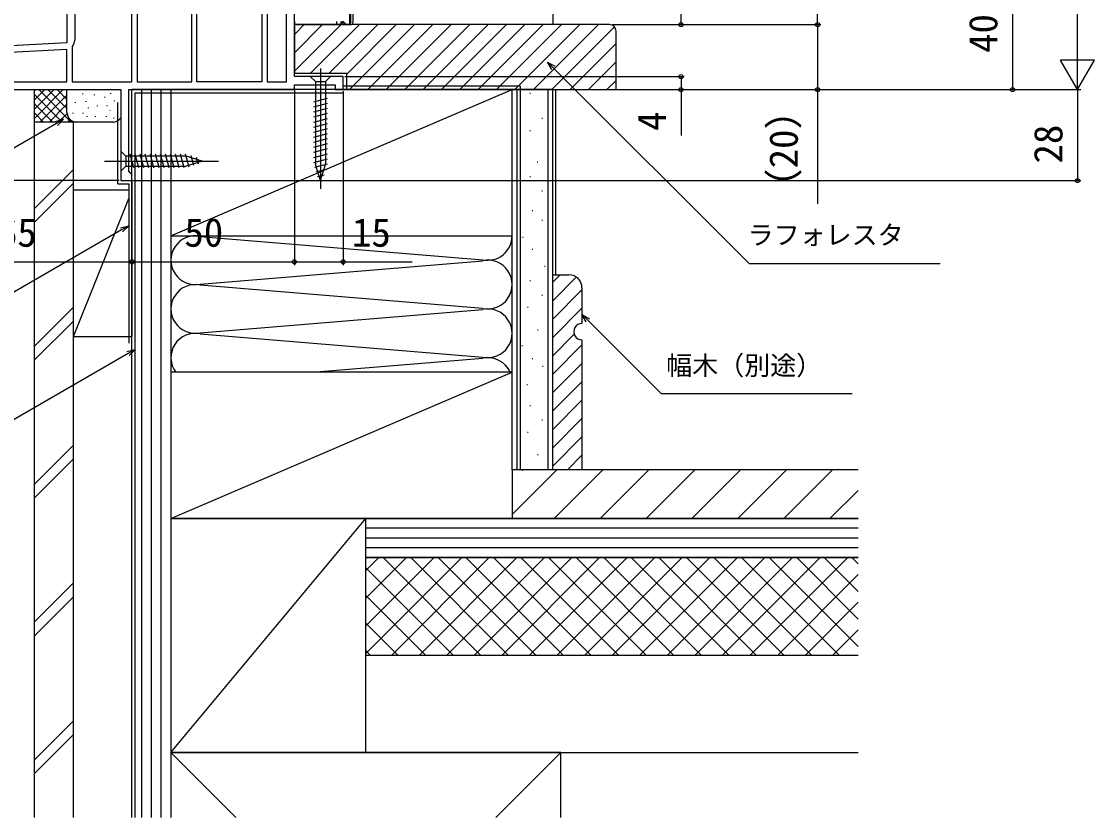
# Model space of a CAD drawing. Units: millimetres, scale not verified. Extents: x -525 to 525, y -783 to 779.
# Drawn here: x -324 to 6.2, y -202.7 to 42.3 of the extents above; entities that cross this region are included whole.
import ezdxf
from ezdxf.enums import TextEntityAlignment as Align

# ---------------------------------------------------------------- set-up
doc = ezdxf.new("R2010")
doc.units = ezdxf.units.MM
doc.header["$LTSCALE"] = 4
for name, color, linetype in [('0-2_YKK_11', 7, 'Continuous'), ('0-3_YKK_11E', 7, 'Continuous'), ('0-5_YKK_13', 4, 'Continuous'), ('0-7_YKK_D', 6, 'Continuous'), ('0-9_YSS_K', 3, 'Continuous'), ('0-A_YSS_KE', 3, 'Continuous')]:
    doc.layers.add(name, color=color, linetype=linetype)
doc.styles.add('ＭＳ ゴシック', font='')
doc.styles.get('ＭＳ ゴシック').set_extended_font_data('MS Gothic')

msp = doc.modelspace()

# ---------------------------------------------------------------- linework, layer by layer
at = {"layer": '0-2_YKK_11'}
for points in [[(-240, 25.3), (-240, 89.3), (-241.8, 89.3), (-241.8, 87.3), (-250, 87.3), (-250, 84)], [(-303.785, 62.126), (-302.793, 56.5), (-307.6, 56.5), (-307.6, 61.856), (-307.058, 62.724), (-307.377, 63.3), (-310, 63.3), (-310, 35.658), (-354.052, 33.35)], [(-290, 23.7), (-290, 60.9), (-293.1, 60.9), (-293.1, 57)], [(-250, 56.7), (-250, 23.7), (-270, 23.7), (-270, 56.7), (-268.6, 56.7)], [(-296, 54.1), (-307.6, 54.1), (-307.6, 36.533)], [(-308.282, 34.665), (-308.4, 34.342), (-308.4, 23.7), (-290, 23.7)], [(-354, 21.3), (-293.4, 21.3), (-293.4, -6.7), (-290, -6.7), (-290, -4.8), (-290.5, -4.3), (-291, -3.8), (-291, 21.3), (-240, 21.3), (-240, 22.8), (-227.5, 22.8), (-227.5, 21.3), (-225, 21.3), (-225, 25.3), (-240, 25.3)]]:
    msp.add_lwpolyline(points, dxfattribs=at)
for points in [[(-271.6, 23.7), (-271.6, 60.9), (-288.4, 60.9), (-288.4, 23.7)], [(-248.4, 61.7), (-248.4, 23.7), (-242.4, 23.7), (-242.4, 61.7)], [(-310, 33.656), (-352.6, 31.423), (-352.6, 23.7), (-310, 23.7)]]:
    msp.add_lwpolyline(points, close=True, dxfattribs=at)
msp.add_arc((-310.5, 36.533), 2.9, 319.88081, 0.00001, dxfattribs=at)
at = {"layer": '0-3_YKK_11E'}
msp.add_lwpolyline([(-223.031, 96.3), (-223.031, 41.3), (-224.031, 41.3), (-225.031, 42.3)], dxfattribs=at)
at = {"layer": '0-5_YKK_13'}
for p, q in [((-222.731, 96.1), (-222.731, 41.8)), ((-222, 47.3), (-222, 41.8)), ((-240, 42.3), (-240, 41.8)), ((-239.5, 41.3), (-222.5, 41.3)), ((-227.031, 42.3), (-227.031, 41.8)), ((-226.531, 41.3), (-225.756, 41.3)), ((-225.756, 42.3), (-225.756, 41.3)), ((-225.756, 41.3), (-225.256, 41.3)), ((-225.336, 42.3), (-225.152, 42.115)), ((-225.256, 41.3), (-225.256, 42.22)), ((-225.256, 41.3), (-224.731, 41.3)), ((-224.731, 41.8), (-225.232, 42.3)), ((-224.852, 41.801), (-224.852, 41.8)), ((-224.852, 41.8), (-224.731, 41.8)), ((-232, 27.8), (-232.001, -9.2)), ((-233.55, 23.75), (-233.55, -1.784)), ((-228.9, 25.3), (-230.45, 23.75)), ((-230.45, 23.75), (-230.45, -1.784)), ((-229.9, 18.555), (-234.1, 17.429)), ((-229.9, 17.002), (-234.1, 15.877)), ((-229.9, 15.449), (-234.1, 14.324)), ((-229.9, 13.896), (-234.1, 12.771)), ((-229.9, 12.343), (-234.1, 11.218)), ((-229.9, 10.79), (-234.1, 9.665)), ((-229.9, 9.237), (-234.1, 8.112)), ((-229.9, 7.684), (-234.1, 6.559)), ((-229.9, 6.131), (-234.1, 5.006)), ((-229.9, 4.579), (-234.1, 3.453)), ((-293.4, 2.4), (-293.4, -3.8)), ((-293.4, 2.4), (-291.85, 0.85)), ((-273.316, 0.85), (-291.85, 0.85)), ((-291.85, 0.85), (-291.85, -2.25)), ((-289.424, -2.8), (-290.549, 1.4)), ((-287.871, -2.8), (-288.996, 1.4)), ((-286.318, -2.8), (-287.443, 1.4)), ((-284.765, -2.8), (-285.89, 1.4)), ((-283.212, -2.8), (-284.337, 1.4)), ((-281.659, -2.8), (-282.784, 1.4)), ((-280.106, -2.8), (-281.231, 1.4)), ((-278.553, -2.8), (-279.679, 1.4)), ((-277, -2.8), (-278.126, 1.4)), ((-275.447, -2.8), (-276.573, 1.4)), ((-273.894, -2.8), (-275.02, 1.4)), ((-272.411, -2.541), (-273.467, 1.4)), ((-268.4, -0.7), (-273.316, 0.85)), ((-270.979, -2.09), (-271.792, 0.946)), ((-269.547, -1.638), (-270.096, 0.412)), ((-229.9, 3.026), (-234.1, 1.9)), ((-229.9, 1.473), (-234.1, 0.347)), ((-298.4, -0.7), (-263.4, -0.7)), ((-293.4, -3.8), (-291.85, -2.25)), ((-291.85, -2.25), (-273.316, -2.25)), ((-268.4, -0.7), (-273.316, -2.25)), ((-229.9, -0.08), (-234.1, -1.206)), ((-229.9, -1.633), (-233.842, -2.689)), ((-232, -6.7), (-233.55, -1.784)), ((-232, -6.7), (-233.55, -1.784)), ((-232, -6.7), (-230.45, -1.784)), ((-230.354, -3.308), (-233.39, -4.121)), ((-230.889, -5.004), (-232.939, -5.553))]:
    msp.add_line(p, q, dxfattribs=at)
for points in [[(-224.731, 41.8), (-224.731, 41.3), (-223.231, 41.3)], [(-228.9, 25.3), (-235.1, 25.3), (-233.55, 23.75), (-230.45, 23.75)]]:
    msp.add_lwpolyline(points, dxfattribs=at)
for centre, start, end in [((-239.5, 41.8), 180, 270), ((-226.531, 41.8), 180, 270), ((-223.231, 41.8), 270, 0), ((-222.5, 41.8), 270, 0)]:
    msp.add_arc(centre, 0.5, start, end, dxfattribs=at)
msp.add_ellipse((-225.152, 42.1), major_axis=(-0.3, 0.3), ratio=0.026186, start_param=3.1154127, end_param=4.7385689, dxfattribs=at)
at = {"layer": '0-7_YKK_D'}
for p, q in [((1, 31.8), (1, 480.8)), ((-79, 41.3), (-79, 468.8)), ((-121, 41.3), (-121, 96.3)), ((-19, 61.3), (-19, 21.3)), ((-142, 41.3), (-78, 41.3)), ((-142, 41.3), (-120, 41.3)), ((-142, 41.3), (-78, 41.3)), ((1, 21.3), (1, 39.487)), ((1, 21.3), (-4.25, 30.393)), ((6.25, 30.393), (-4.25, 30.393)), ((1, 21.3), (6.25, 30.393)), ((-224.5, 25.3), (-120, 25.3)), ((-240, 21.05), (-240, -32.7)), ((-240, 20.05), (-240, -32.7)), ((-225.25, 21.3), (2, 21.3)), ((-225.25, 21.3), (2, 21.3)), ((-225, 20.8), (-225, -32.7)), ((-224.5, 21.3), (-18, 21.3)), ((-224.5, 21.3), (-78, 21.3)), ((-224.5, 21.3), (-120, 21.3)), ((1, 21.3), (1, -6.7)), ((-293.9, -6.7), (-456.005, -6.7)), ((-290.7, -6.7), (2, -6.7)), ((-290, -7.2), (-290, -32.7)), ((-290, -7.2), (-290, -32.7)), ((-355, -31.7), (-290, -31.7)), ((-290, -31.7), (-240, -31.7))]:
    msp.add_line(p, q, dxfattribs=at)
for points in [[(-79, 41.3), (-79, 21.3), (-79, -13.818)], [(-160.803, 27.488), (-162.123, 29.774), (-159.836, 28.454)], [(-162.123, 29.774), (-160.32, 27.971), (-100.08, -32.268), (-41.242, -32.268)], [(-121, 25.3), (-121, 21.3), (-121, 7.182)], [(-311.021, 12.153), (-313.229, 10.878), (-371.595, -22.819), (-454.425, -22.819)], [(-313.571, 11.47), (-311.021, 12.153), (-312.888, 10.287)], [(-291, -20.591), (-293.208, -21.866), (-357.474, -58.97), (-446.192, -58.97)], [(-293.55, -21.274), (-291, -20.591), (-292.867, -22.458)], [(-240, -31.7), (-225, -31.7), (-203.723, -31.7)], [(-150.18, -50.186), (-151.5, -47.9), (-149.214, -49.22)], [(-151.5, -47.9), (-149.697, -49.703), (-127.131, -72.269), (-68.293, -72.269)], [(-289, -58.633), (-291.208, -59.908), (-355.313, -96.919), (-444.031, -96.919)], [(-291.55, -59.316), (-289, -58.633), (-290.867, -60.499)]]:
    msp.add_lwpolyline(points, dxfattribs=at)
for centre in [(-121, 41.3), (-79, 41.3), (-79, 41.3), (-121, 25.3), (-121, 21.3), (-79, 21.3), (-19, 21.3), (1, -6.7), (-290, -31.7), (-290, -31.7), (-240, -31.7), (-240, -31.7), (-225, -31.7)]:
    msp.add_circle(centre, 0.637, dxfattribs=at)
at = {"layer": '0-9_YSS_K'}
for p, q in [((-160.5, 206.604), (-160.5, 41.3)), ((-240, 38.271), (-236.971, 41.3)), ((-240, 32.614), (-231.314, 41.3)), ((-240, 26.957), (-225.657, 41.3)), ((-235, 26.3), (-220, 41.3)), ((-229.343, 26.3), (-214.343, 41.3)), ((-224, 25.986), (-208.686, 41.3)), ((-223.029, 21.3), (-203.029, 41.3)), ((-217.373, 21.3), (-197.373, 41.3)), ((-211.716, 21.3), (-191.716, 41.3)), ((-206.059, 21.3), (-186.059, 41.3)), ((-200.402, 21.3), (-180.402, 41.3)), ((-194.745, 21.3), (-174.745, 41.3)), ((-189.088, 21.3), (-169.088, 41.3)), ((-183.431, 21.3), (-163.431, 41.3)), ((-177.775, 21.3), (-157.775, 41.3)), ((-172.118, 21.3), (-152.118, 41.3)), ((-166.461, 21.3), (-146.461, 41.3)), ((-160.804, 21.3), (-141.491, 40.613)), ((-155.147, 21.3), (-141, 35.447)), ((-149.49, 21.3), (-141, 29.79)), ((-143.833, 21.3), (-141, 24.133)), ((-320, 11.3), (-320, 21.3)), ((-320, 12.442), (-311.142, 21.3)), ((-320, 15.271), (-313.971, 21.3)), ((-320, 18.099), (-316.799, 21.3)), ((-320, 20.927), (-319.627, 21.3)), ((-318.686, 21.3), (-308.686, 11.3)), ((-315.858, 21.3), (-310, 15.442)), ((-313.029, 21.3), (-310, 18.271)), ((-310.201, 21.3), (-310, 21.099)), ((-310, 14.3), (-310, 21.3)), ((-305.245, 20.084), (-305.245, 19.884)), ((-296.585, 20.196), (-296.585, 19.996)), ((-278, 21.3), (-290, 21.3)), ((-290, -202.7), (-290, 21.3)), ((-287, -202.7), (-287, 21.3)), ((-284, -202.7), (-284, 21.3)), ((-281, -202.7), (-281, 21.3)), ((-278, -23.7), (-173, 21.3)), ((-278, 21.3), (-278, -202.7)), ((-171.5, 21.3), (-171.5, -95.701)), ((-167.531, 20.191), (-167.331, 20.191)), ((-162, 21.3), (-162, -95.701)), ((-159.5, -35.7), (-159.5, 21.3)), ((-320, 19.785), (-311.515, 11.3)), ((-320, 16.957), (-314.343, 11.3)), ((-318.314, 11.3), (-310, 19.614)), ((-315.485, 11.3), (-310, 16.785)), ((-307.505, 17.443), (-307.505, 17.243)), ((-304.158, 17.777), (-304.158, 17.577)), ((-301.651, 19.78), (-301.651, 19.58)), ((-298.434, 19.112), (-298.434, 18.912)), ((-295.498, 17.889), (-295.498, 17.689)), ((-320, 14.128), (-317.172, 11.3)), ((-312.657, 11.3), (-309.982, 13.975)), ((-308.172, 14.105), (-308.172, 13.905)), ((-305.159, 14.105), (-305.159, 13.905)), ((-303.499, 15.774), (-303.499, 15.574)), ((-300.706, 16.377), (-300.706, 16.177)), ((-297.767, 16.442), (-297.767, 16.242)), ((-296.754, 14.91), (-296.754, 14.71)), ((-170.515, 15.47), (-170.315, 15.47)), ((-307, 11.3), (-320, 11.3)), ((-309.828, 11.3), (-309.034, 12.095)), ((-295.649, 11.3), (-307, 11.3)), ((-303.833, 13.104), (-303.833, 12.904)), ((-301.318, 13.104), (-301.318, 12.904)), ((-297.936, 13.104), (-297.936, 12.904)), ((-295.667, 12.603), (-295.667, 12.403)), ((-163.801, 12.486), (-163.601, 12.486)), ((-167.531, 8.756), (-167.331, 8.756)), ((-170.515, 3.534), (-170.315, 3.534)), ((-308, -3.242), (-320, -15.242)), ((-165.293, -0.942), (-165.093, -0.942)), ((-167.531, -5.418), (-167.331, -5.418)), ((-320, -19.485), (-308, -7.485)), ((-308, -54.7), (-308, -9.7)), ((-291, -9.7), (-308, -9.7)), ((-290, -9.7), (-290, -54.7)), ((-163.801, -9.894), (-163.601, -9.894)), ((-308, -54.7), (-291, -12.2)), ((-170.515, -12.878), (-170.315, -12.878)), ((-166.785, -15.862), (-166.585, -15.862)), ((-163.801, -18.846), (-163.601, -18.846)), ((-268.968, -23.858), (-182.032, -31.042)), ((-169.769, -24.068), (-169.569, -24.068)), ((-166.785, -27.797), (-166.585, -27.797)), ((-268.968, -38.542), (-182.032, -31.358)), ((-163.055, -33.019), (-162.855, -33.019)), ((-160.5, -38.002), (-158.198, -35.7)), ((-182.032, -46.042), (-268.968, -38.858)), ((-167.531, -37.495), (-167.331, -37.495)), ((-160.5, -43.659), (-153.24, -36.399)), ((-163.801, -41.971), (-163.601, -41.971)), ((-160.5, -49.316), (-151.5, -40.316)), ((-151.5, -39.7), (-151.5, -50.7)), ((-308, -45.669), (-320, -57.669)), ((-168.277, -45.701), (-168.077, -45.701)), ((-160.5, -54.973), (-151.5, -45.973)), ((-268.968, -53.542), (-182.032, -46.358)), ((-308, -49.911), (-320, -61.911)), ((-165.217, -52.632), (-165.017, -52.632)), ((-308, -54.7), (-290, -54.7)), ((-268.968, -53.858), (-182.032, -61.042)), ((-160.5, -60.629), (-153.869, -53.998)), ((-170.019, -57.434), (-169.819, -57.434)), ((-160.5, -66.286), (-151.5, -57.286)), ((-234.576, -65.7), (-182.032, -61.358)), ((-166.818, -61.435), (-166.618, -61.435)), ((-278, -110.7), (-173, -65.7)), ((-163.616, -63.836), (-163.416, -63.836)), ((-160.5, -71.943), (-151.5, -62.943)), ((-160.5, -77.6), (-151.5, -68.6)), ((-168.418, -69.439), (-168.218, -69.439)), ((-167.531, -75.864), (-167.331, -75.864)), ((-160.5, -83.257), (-151.5, -74.257)), ((-163.801, -80.34), (-163.601, -80.34)), ((-160.5, -88.914), (-151.5, -79.914)), ((-168.277, -84.07), (-168.077, -84.07)), ((-160.5, -94.571), (-151.5, -85.571)), ((-308, -88.095), (-320, -100.095)), ((-308, -92.338), (-320, -104.338)), ((-165.217, -91.001), (-165.017, -91.001)), ((-155.973, -95.7), (-151.5, -91.227)), ((-173, -109.496), (-159.21, -95.706)), ((-160.062, -110.7), (-145.073, -95.711)), ((-145.92, -110.7), (-130.936, -95.717)), ((-131.777, -110.7), (-116.799, -95.722)), ((-117.637, -110.702), (-102.663, -95.727)), ((-103.508, -110.714), (-88.526, -95.733)), ((-89.378, -110.727), (-74.374, -95.723)), ((-170.019, -95.802), (-169.819, -95.802)), ((-75.234, -110.725), (-66.534, -102.025)), ((-278, -182.7), (-218, -110.7)), ((-66.5, -113.7), (-218, -113.7)), ((-66.5, -116.7), (-218, -116.7)), ((-66.5, -119.7), (-218, -119.7)), ((-66.5, -122.7), (-218, -122.7)), ((-218, -122.7), (-66.5, -122.7)), ((-218, -182.7), (-218, -122.7)), ((-218, -126.726), (-213.974, -122.7)), ((-218, -135.211), (-205.489, -122.7)), ((-218, -143.697), (-197.003, -122.7)), ((-218, -152.182), (-188.518, -122.7)), ((-182.702, -152.7), (-212.702, -122.7)), ((-210.033, -152.7), (-180.033, -122.7)), ((-174.217, -152.7), (-204.217, -122.7)), ((-201.547, -152.7), (-171.547, -122.7)), ((-165.731, -152.7), (-195.731, -122.7)), ((-193.062, -152.7), (-163.062, -122.7)), ((-157.246, -152.7), (-187.246, -122.7)), ((-184.577, -152.7), (-154.577, -122.7)), ((-148.761, -152.7), (-178.761, -122.7)), ((-176.092, -152.7), (-146.092, -122.7)), ((-140.275, -152.7), (-170.275, -122.7)), ((-167.606, -152.7), (-137.606, -122.7)), ((-131.79, -152.7), (-161.79, -122.7)), ((-159.121, -152.7), (-129.121, -122.7)), ((-123.305, -152.7), (-153.305, -122.7)), ((-150.636, -152.7), (-120.636, -122.7)), ((-114.82, -152.7), (-144.82, -122.7)), ((-142.151, -152.7), (-112.151, -122.7)), ((-106.334, -152.7), (-136.334, -122.7)), ((-133.665, -152.7), (-103.665, -122.7)), ((-97.849, -152.7), (-127.849, -122.7)), ((-125.18, -152.7), (-95.18, -122.7)), ((-89.364, -152.7), (-119.364, -122.7)), ((-116.695, -152.7), (-86.695, -122.7)), ((-80.878, -152.7), (-110.878, -122.7)), ((-108.209, -152.7), (-78.209, -122.7)), ((-72.393, -152.7), (-102.393, -122.7)), ((-99.724, -152.7), (-69.724, -122.7)), ((-66.5, -150.108), (-93.908, -122.7)), ((-66.5, -141.623), (-85.423, -122.7)), ((-66.5, -133.137), (-76.937, -122.7)), ((-66.5, -124.652), (-68.452, -122.7)), ((-191.187, -152.7), (-218, -125.887)), ((-91.239, -152.7), (-66.5, -127.961)), ((-308, -130.521), (-320, -142.521)), ((-308, -134.764), (-320, -146.764)), ((-199.672, -152.7), (-218, -134.372)), ((-82.754, -152.7), (-66.5, -136.446)), ((-208.158, -152.7), (-218, -142.858)), ((-74.268, -152.7), (-66.5, -144.932)), ((-216.643, -152.7), (-218, -151.343)), ((-218, -152.7), (-66.5, -152.7)), ((-308, -172.948), (-320, -184.948)), ((-308, -177.19), (-320, -189.19)), ((-278, -182.7), (-258, -202.7)), ((-218, -182.7), (-66.5, -182.7)), ((-178, -202.7), (-158, -182.7))]:
    msp.add_line(p, q, dxfattribs=at)
for points in [[(-160.5, -95.7), (-160.5, -35.7), (-155.5, -35.7)], [(-151.5, -55.7), (-151.5, -95.7), (-160.5, -95.7)]]:
    msp.add_lwpolyline(points, dxfattribs=at)
for centre, radius, start, end in [((-307, 14.3), 3, 180, 270), ((-295.9, 14.3), 3, 270, 326.44238), ((-270.5, -31.2), 7.5, 78.21647, 281.78351), ((-180.5, -23.7), 7.5, 258.21646, 0), ((-180.5, -38.7), 7.5, 258.21646, 101.78354), ((-155.5, -39.7), 4, 0.00001, 89.99999), ((-270.5, -46.2), 7.5, 78.21647, 281.78351), ((-180.5, -53.7), 7.5, 258.21646, 101.78354), ((-151.5, -53.2), 2.5, 89.99999, 270.00001), ((-270.5, -61.2), 7.5, 78.21647, 216.8699), ((-180.5, -68.7), 7.5, 23.57819, 101.78354)]:
    msp.add_arc(centre, radius, start, end, dxfattribs=at)
at = {"layer": '0-A_YSS_KE'}
for p, q in [((-170.5, 22.3), (-225, 22.3)), ((-160.5, 21.3), (-173, 21.3)), ((-173, -95.701), (-173, 21.3)), ((-170.5, 22.3), (-170.5, -95.7)), ((-160.5, -95.701), (-160.5, 21.3)), ((-294.349, -7.7), (-294.349, 17.3)), ((-320, -202.7), (-320, 11.3)), ((-308, 11.3), (-320, 11.3)), ((-308, -202.7), (-308, 11.3)), ((-160.5, -95.701), (-173, -95.701)), ((-66.5, -110.7), (-218, -110.7)), ((-218, -122.7), (-218, -110.7)), ((-218, -122.7), (-66.5, -122.7))]:
    msp.add_line(p, q, dxfattribs=at)
for points in [[(-143, 41.3), (-240, 41.3), (-240, 26.3), (-224, 26.3), (-224, 21.3), (-141, 21.3), (-141, 39.3)], [(-289, -202.7), (-289, 20.3), (-225, 20.3)], [(-294.349, -7.7), (-291, -7.7), (-291, -56.7)], [(-278, -65.7), (-278, -110.7), (-278, -202.7)], [(-173, -95.701), (-173, -65.7), (-278, -65.7), (-278, -110.7), (-173, -110.7)], [(-66.5, -95.7), (-173, -95.7), (-173, -110.7), (-66.5, -110.7)], [(-278, -110.7), (-278, -182.7), (-218, -182.7)], [(-218, -182.7), (-218, -110.7), (-278, -110.7)], [(-158, -202.7), (-158, -182.7), (-278, -182.7), (-278, -202.7)]]:
    msp.add_lwpolyline(points, dxfattribs=at)
msp.add_lwpolyline([(-173, -23.7), (-173, 21.3), (-278, 21.3), (-278, -23.7)], close=True, dxfattribs=at)
msp.add_arc((-143, 39.3), 2, 0.00001, 89.99999, dxfattribs=at)

# ---------------------------------------------------------------- texts
at = {"layer": '0-7_YKK_D', "style": 'ＭＳ ゴシック'}
for s, p in [('40', (-21, 32.573)), ('4', (-123, 8.568)), ('（20）', (-82.432, -14.955)), ('28', (-1, -1.461))]:
    msp.add_text(s, height=8.798, rotation=90, dxfattribs=at).set_placement(p, align=Align.BOTTOM_LEFT)
for s, height, p in [('65', 8.798, (-331.261, -29.7)), ('50', 8.798, (-273.864, -29.7)), ('15', 8.798, (-222.291, -29.7)), ('ラフォレスタ', 5.865, (-100.503, -28.126)), ('幅木（別途）', 5.865, (-125.568, -68.282))]:
    msp.add_text(s, height=height, dxfattribs=at).set_placement(p, align=Align.BOTTOM_LEFT)

doc.saveas('drawing.dxf')
